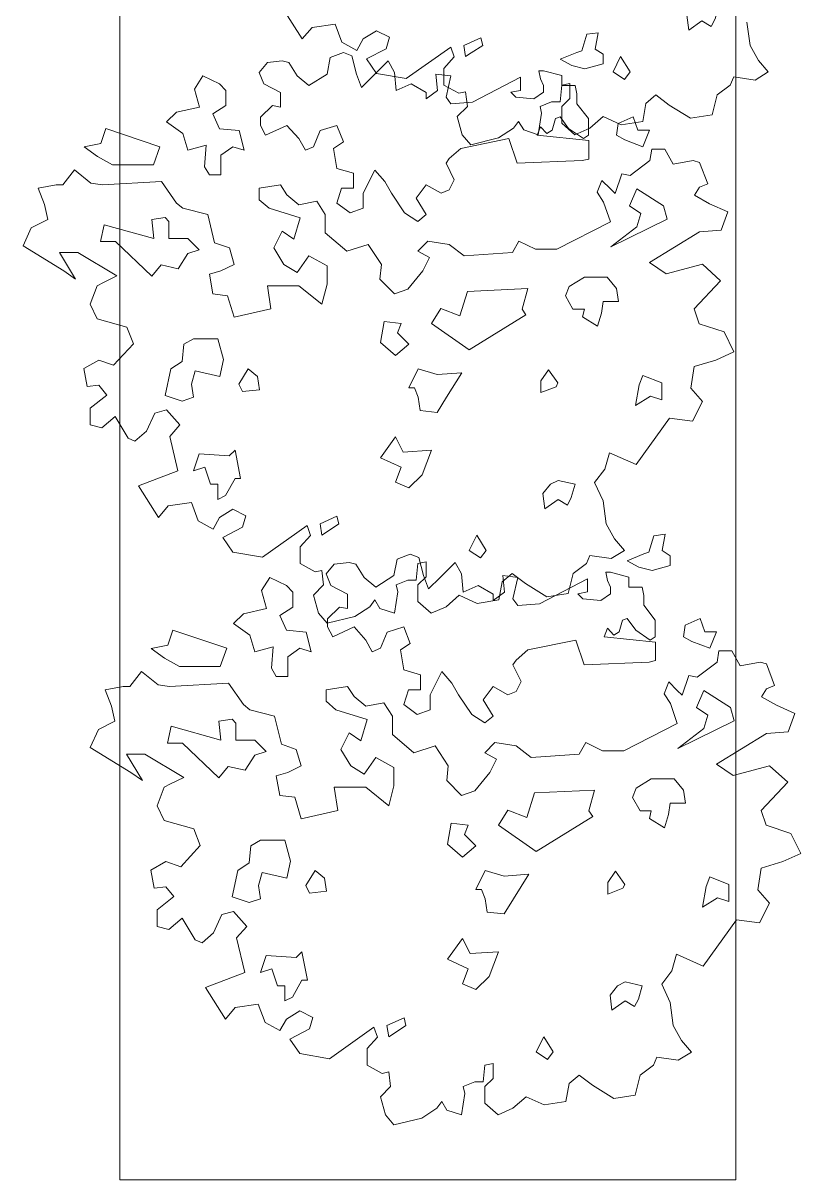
# Model space of a CAD drawing. Header units: inches. Extents: x 5 to 136470, y 9 to 138066.
# Drawn here: x 87121 to 87879, y 123872 to 124998 of the extents above; entities that cross this region are included whole.
import ezdxf

# ---------------------------------------------------------------- set-up
doc = ezdxf.new("R2010")
doc.units = ezdxf.units.IN
doc.header["$MEASUREMENT"] = 0
doc.layers.add('partition', color=253, linetype='Continuous', lineweight=5)
doc.layers.add('TREES', color=72, linetype='Continuous', lineweight=5, transparency=0.05)
doc.styles.add('ROMANS', font='', dxfattribs={"width": 0.8})
doc.styles.get('ROMANS').set_extended_font_data('VNI-Avo')

# ---------------------------------------------------------------- blocks, each defined once
blk = doc.blocks.new('A$C7b2e77e3')
at = {"layer": 'partition'}
for p, q in [((27393.4, 16155.4), (27393.4, 18205.8)), ((27993.4, 17605.8), (27993.4, 16155.4)), ((27993.4, 16155.4), (27393.4, 16155.4))]:
    blk.add_line(p, q, dxfattribs=at)
at = {"layer": 'TREES'}
for p, q in [((27571.1, 17266.8), (27551.6, 17297.5)), ((27580.7, 17278), (27571.1, 17266.8)), ((27603.2, 17281.3), (27580.7, 17278)), ((27609.7, 17263.5), (27603.2, 17281.3)), ((27643.4, 17274.7), (27630.6, 17266.8)), ((27656.3, 17268.4), (27643.4, 17274.7)), ((28004.1, 17283), (28007.2, 17260.5)), ((27624.3, 17255.5), (27609.7, 17263.5)), ((27630.6, 17266.8), (27624.3, 17255.5)), ((27653, 17257.2), (27656.3, 17268.4)), ((27598.3, 17248.7), (27611.2, 17253.4)), ((27611.2, 17253.4), (27619.4, 17250.4)), ((27619.4, 17250.4), (27624, 17232.5)), ((27633.9, 17247.3), (27653, 17257.2)), ((27715.8, 17258.8), (27672.5, 17228.1)), ((27719.1, 17249.2), (27715.8, 17258.8)), ((28007.2, 17260.5), (28015.4, 17245.9)), ((27529.2, 17234.2), (27537.2, 17243.8)), ((27537.2, 17243.8), (27551.7, 17245.4)), ((27551.7, 17245.4), (27558, 17243.8)), ((27558, 17243.8), (27566.2, 17230.9)), ((27595.3, 17232.5), (27598.3, 17248.7)), ((27643.4, 17233), (27633.9, 17247.3)), ((27640.2, 17230.9), (27654.7, 17245.4)), ((27654.7, 17245.4), (27661.1, 17234.2)), ((27709.2, 17238), (27719.1, 17249.2)), ((28015.4, 17245.9), (28025, 17234.7)), ((27533.9, 17222.9), (27529.2, 17234.2)), ((27566.2, 17230.9), (27577.5, 17221.3)), ((27577.5, 17221.3), (27595.3, 17232.5)), ((27624, 17232.5), (27629, 17219.6)), ((27629, 17219.6), (27640.2, 17230.9)), ((27672.5, 17228.1), (27643.4, 17233)), ((27661.1, 17234.2), (27662.7, 17216.4)), ((27701.3, 17232.5), (27715.9, 17230.9)), ((27703, 17216.4), (27701.3, 17232.5)), ((27709.2, 17221.8), (27709.2, 17238)), ((27715.9, 17230.9), (27711.2, 17210)), ((27737, 17205.1), (27783.7, 17229.5)), ((27783.7, 17229.5), (27783.7, 17216.6)), ((27803.2, 17227.9), (27801.6, 17235.8)), ((27801.6, 17235.8), (27806.2, 17235.8)), ((27806.2, 17221.3), (27803.2, 17227.9)), ((27806.2, 17235.8), (27824, 17231.2)), ((27824, 17231.2), (27824, 17221.3)), ((27991.3, 17229.8), (27988, 17221.8)), ((28012.1, 17226.7), (27991.3, 17229.8)), ((28025, 17234.7), (28012.1, 17226.7)), ((27550, 17214.7), (27533.9, 17222.9)), ((27662.7, 17216.4), (27677.2, 17222.9)), ((27677.2, 17222.9), (27691.7, 17214.7)), ((27691.7, 17208.4), (27703, 17216.4)), ((27723.8, 17213.9), (27709.2, 17221.8)), ((27783.7, 17216.6), (27774.2, 17215)), ((27806.2, 17215), (27806.2, 17221.3)), ((27823.8, 17221.8), (27822.2, 17205.6)), ((27831.7, 17223.5), (27823.8, 17221.8)), ((27824, 17221.3), (27836.9, 17221.3)), ((27831.7, 17208.9), (27831.7, 17223.5)), ((27836.9, 17221.3), (27838.6, 17213.3)), ((27988, 17221.8), (27975.1, 17212.2)), ((27550, 17200.4), (27550, 17214.7)), ((27691.7, 17214.7), (27691.7, 17208.4)), ((27711.2, 17210), (27715.9, 17203.5)), ((27715.9, 17203.5), (27737, 17205.1)), ((27730.3, 17215.2), (27723.8, 17213.9)), ((27732, 17201), (27730.3, 17215.2)), ((27774.2, 17215), (27779.1, 17210)), ((27779.1, 17210), (27796.6, 17208.4)), ((27796.6, 17208.4), (27806.2, 17215)), ((27813.9, 17205.6), (27802.7, 17201)), ((27822.2, 17205.6), (27813.9, 17205.6)), ((27823.8, 17201), (27831.7, 17208.9)), ((27838.6, 17213.3), (27838.6, 17203.7)), ((27915.6, 17212.2), (27905.7, 17204)), ((27928.5, 17202.3), (27915.6, 17212.2)), ((27975.1, 17212.2), (27970.2, 17192.7)), ((27530.6, 17190.6), (27542.1, 17201.8)), ((27542.1, 17201.8), (27550, 17200.4)), ((27722.1, 17191.1), (27732, 17201)), ((27804.3, 17194.4), (27801, 17173.5)), ((27802.7, 17201), (27804.3, 17194.4)), ((27823.8, 17184.8), (27823.8, 17201)), ((27838.6, 17203.7), (27849.8, 17189.2)), ((27905.7, 17204), (27902.7, 17186.4)), ((27949.3, 17189.5), (27928.5, 17202.3)), ((27530.6, 17182.6), (27530.6, 17190.6)), ((27535.5, 17173), (27530.6, 17182.6)), ((27556.3, 17182.6), (27535.5, 17173)), ((27567.9, 17169.7), (27556.3, 17182.6)), ((27604.9, 17182.6), (27588.7, 17177.7)), ((27611.2, 17166.4), (27604.9, 17182.6)), ((27727, 17173.5), (27722.1, 17191.1)), ((27781.9, 17186.4), (27776.9, 17179.9)), ((27786.8, 17178.2), (27781.9, 17186.4)), ((27817.7, 17189.2), (27814.4, 17178)), ((27822.4, 17190.9), (27817.7, 17189.2)), ((27830.6, 17179.6), (27822.4, 17190.9)), ((27836.7, 17173.5), (27823.8, 17184.8)), ((27849.8, 17189.2), (27849.8, 17173)), ((27864.1, 17191.1), (27851.2, 17179.9)), ((27881.6, 17183.1), (27864.1, 17191.1)), ((27902.7, 17186.4), (27881.6, 17183.1)), ((27970.2, 17192.7), (27949.3, 17189.5)), ((27588.7, 17177.7), (27582.1, 17161.8)), ((27735.3, 17163.7), (27727, 17173.5)), ((27776.9, 17179.9), (27762.4, 17170.3)), ((27801, 17173.5), (27786.8, 17178.2)), ((27803.2, 17181.3), (27799.9, 17173)), ((27799.9, 17173), (27850.1, 17167.7)), ((27809.5, 17174.7), (27803.2, 17181.3)), ((27814.4, 17178), (27809.5, 17174.7)), ((27844.9, 17169.7), (27830.6, 17179.6)), ((27851.2, 17179.9), (27836.7, 17173.5)), ((27849.8, 17173), (27844.9, 17169.7)), ((27574.2, 17158.5), (27567.9, 17169.7)), ((27582.1, 17161.8), (27574.2, 17158.5)), ((27601.6, 17160.1), (27611.2, 17166.4)), ((27604.9, 17140.7), (27601.6, 17160.1)), ((27725.5, 17160.1), (27714.2, 17150.3)), ((27772.5, 17169.7), (27725.5, 17160.1)), ((27762.4, 17170.3), (27735.3, 17163.7)), ((27780.5, 17145.6), (27772.5, 17169.7)), ((27850.1, 17167.7), (27850.1, 17149.8)), ((27714.2, 17150.3), (27711.2, 17145.6)), ((27850.1, 17149.8), (27843.8, 17148.2)), ((27909.8, 17148.2), (27911.5, 17159.4)), ((27911.5, 17159.4), (27924.3, 17159.4)), ((27924.3, 17159.4), (27932.3, 17144.9)), ((27338, 17124.6), (27349.3, 17139.2)), ((27349.3, 17139.2), (27365.4, 17126.3)), ((27621, 17136), (27604.9, 17140.7)), ((27641.9, 17139), (27630.6, 17116.5)), ((27651.5, 17127.8), (27641.9, 17139)), ((27711.2, 17145.6), (27719.2, 17129.4)), ((27843.8, 17148.2), (27780.5, 17145.6)), ((27890.4, 17133.7), (27909.8, 17148.2)), ((27932.3, 17144.9), (27951.8, 17148.2)), ((27951.8, 17148.2), (27958.1, 17146.5)), ((27958.1, 17146.5), (27966, 17125.7)), ((27365.4, 17126.3), (27376.7, 17124.6)), ((27376.7, 17124.6), (27434.1, 17127.8)), ((27434.1, 17127.8), (27448.6, 17106.9)), ((27621, 17121.5), (27621, 17136)), ((27658, 17116.5), (27651.5, 17127.8)), ((27719.2, 17129.4), (27714.2, 17119.8)), ((27858.3, 17117.5), (27862.9, 17129)), ((27862.9, 17129), (27871.2, 17120.8)), ((27875.8, 17116.2), (27882.4, 17135.3)), ((27882.4, 17135.3), (27890.4, 17133.7)), ((27313.9, 17121.3), (27331.5, 17124.6)), ((27320.2, 17105.4), (27313.9, 17121.3)), ((27331.5, 17124.6), (27338, 17124.6)), ((27529.2, 17121.5), (27550, 17124.5)), ((27529.2, 17110.2), (27529.2, 17121.5)), ((27550, 17124.5), (27556.3, 17114.9)), ((27556.3, 17114.9), (27567.9, 17105.3)), ((27604.9, 17106.9), (27609.5, 17121.5)), ((27609.5, 17121.5), (27621, 17121.5)), ((27630.6, 17116.5), (27630.6, 17102)), ((27670.9, 17097.3), (27658, 17116.5)), ((27691.7, 17124.5), (27682.2, 17111.6)), ((27706.3, 17116.5), (27691.7, 17124.5)), ((27714.2, 17119.8), (27706.3, 17116.5)), ((27864.6, 17107.9), (27858.3, 17117.5)), ((27871.2, 17120.8), (27875.8, 17116.2)), ((27958.1, 17122.4), (27953.1, 17114.5)), ((27966, 17125.7), (27958.1, 17122.4)), ((27323.5, 17090.9), (27320.2, 17105.4)), ((27448.6, 17106.9), (27454.9, 17102)), ((27538.8, 17102), (27529.2, 17110.2)), ((27567.9, 17105.3), (27585.4, 17108.6)), ((27585.4, 17108.6), (27593.6, 17095.7)), ((27617.7, 17097.3), (27604.9, 17106.9)), ((27682.2, 17111.6), (27691.7, 17095.7)), ((27871.2, 17088.7), (27864.6, 17107.9)), ((27953.1, 17114.5), (27967.6, 17106.2)), ((27967.6, 17106.2), (27985.5, 17098.3)), ((27454.9, 17102), (27479.1, 17095.7)), ((27479.1, 17095.7), (27485.6, 17068.3)), ((27569.2, 17092.4), (27538.8, 17102)), ((27562.9, 17071.6), (27569.2, 17092.4)), ((27593.6, 17095.7), (27593.6, 17077.9)), ((27630.6, 17102), (27617.7, 17097.3)), ((27683.8, 17089.1), (27670.9, 17097.3)), ((27691.7, 17095.7), (27683.8, 17089.1)), ((27985.5, 17098.3), (27979.2, 17080.5)), ((27299.4, 17065.1), (27307.3, 17082.7)), ((27307.3, 17082.7), (27323.5, 17090.9)), ((27819.1, 17062), (27871.2, 17088.7)), ((27543.5, 17063.3), (27551.7, 17079.5)), ((27551.7, 17079.5), (27562.9, 17071.6)), ((27593.6, 17077.9), (27614.5, 17060.1)), ((27683.8, 17060.1), (27693.4, 17069.9)), ((27693.4, 17069.9), (27714.2, 17066.6)), ((27775.8, 17058.7), (27782.1, 17069.9)), ((27782.1, 17069.9), (27798.3, 17062)), ((27958.1, 17078.8), (27909.3, 17049.1)), ((27979.2, 17080.5), (27958.1, 17078.8)), ((27339, 17040.9), (27299.4, 17065.1)), ((27334.7, 17058.6), (27350.2, 17032.9)), ((27352.6, 17058.6), (27334.7, 17058.6)), ((27390.5, 17035.9), (27352.6, 17058.6)), ((27485.6, 17068.3), (27500.2, 17063.3)), ((27500.2, 17063.3), (27504.8, 17047.2)), ((27553.3, 17047.2), (27543.5, 17063.3)), ((27614.5, 17060.1), (27635.3, 17066.6)), ((27635.3, 17066.6), (27648.2, 17047.2)), ((27695, 17053.8), (27683.8, 17060.1)), ((27714.2, 17066.6), (27728.7, 17055.4)), ((27728.7, 17055.4), (27775.8, 17058.7)), ((27798.3, 17062), (27819.1, 17062)), ((27504.8, 17047.2), (27491.9, 17040.9)), ((27566.2, 17039.2), (27553.3, 17047.2)), ((27577.5, 17055.4), (27566.2, 17039.2)), ((27595.3, 17045.8), (27577.5, 17055.4)), ((27648.2, 17047.2), (27646.8, 17032.9)), ((27688.5, 17040.9), (27695, 17053.8)), ((27909.3, 17049.1), (27925.4, 17037.9)), ((27925.4, 17037.9), (27961.1, 17047.5)), ((27961.1, 17047.5), (27978.6, 17031.3)), ((27350.2, 17032.9), (27339, 17040.9)), ((27377.6, 17029.6), (27390.5, 17035.9)), ((27491.9, 17040.9), (27480.7, 17037.6)), ((27480.7, 17037.6), (27484, 17018.4)), ((27595.3, 17028), (27595.3, 17045.8)), ((27673.9, 17023), (27688.5, 17040.9)), ((27364.8, 17008.5), (27371.3, 17026.3)), ((27371.3, 17026.3), (27377.6, 17029.6)), ((27537.2, 17026.3), (27567.9, 17026.3)), ((27540.5, 17003.8), (27537.2, 17026.3)), ((27567.9, 17026.3), (27590.3, 17008.5)), ((27590.3, 17008.5), (27595.3, 17028)), ((27646.8, 17032.9), (27661.1, 17018.4)), ((27978.6, 17031.3), (27952.9, 17003.9)), ((27484, 17018.4), (27498.5, 17016.7)), ((27498.5, 17016.7), (27504.8, 16995.6)), ((27661.1, 17018.4), (27673.9, 17023)), ((27371.3, 16994), (27364.8, 17008.5)), ((27504.8, 16995.6), (27540.5, 17003.8)), ((27952.9, 17003.9), (27957.8, 16989.3)), ((27400.4, 16986), (27371.3, 16994)), ((27406.7, 16969.8), (27400.4, 16986)), ((27957.8, 16989.3), (27981.9, 16981.4)), ((27981.9, 16981.4), (27991.5, 16961.9)), ((27387.5, 16949), (27406.7, 16969.8)), ((27991.5, 16961.9), (27974, 16953.9)), ((27358.5, 16945.7), (27373, 16953.9)), ((27361.7, 16928.2), (27358.5, 16945.7)), ((27373, 16953.9), (27387.5, 16949)), ((27952.9, 16947.6), (27949.6, 16926.5)), ((27974, 16953.9), (27952.9, 16947.6)), ((27373, 16929.5), (27361.7, 16928.2)), ((27380.9, 16919.9), (27373, 16929.5)), ((27949.6, 16926.5), (27961.1, 16913.6)), ((27364.8, 16907.1), (27380.9, 16919.9)), ((27961.1, 16913.6), (27951.2, 16894.4)), ((27364.8, 16890.9), (27364.8, 16907.1)), ((27427.5, 16902.4), (27419.6, 16884.6)), ((27439, 16905.4), (27427.5, 16902.4)), ((27451.9, 16890.9), (27439, 16905.4)), ((27376, 16887.9), (27364.8, 16890.9)), ((27388.9, 16899.1), (27376, 16887.9)), ((27401.8, 16878), (27388.9, 16899.1)), ((27442.1, 16879.6), (27451.9, 16890.9)), ((27928.7, 16897.5), (27896.2, 16852.2)), ((27951.2, 16894.4), (27928.7, 16897.5)), ((27408.3, 16875), (27401.8, 16878)), ((27419.6, 16884.6), (27408.3, 16875)), ((27450, 16846.2), (27442.1, 16879.6)), ((27870.5, 16863.7), (27865.8, 16847.6)), ((27896.2, 16852.2), (27870.5, 16863.7)), ((27411.6, 16831.4), (27450, 16846.2)), ((27865.8, 16847.6), (27855.9, 16834.7)), ((27855.9, 16834.7), (27864.1, 16816.8)), ((27431.1, 16800.7), (27411.6, 16831.4)), ((27440.7, 16811.9), (27431.1, 16800.7)), ((27463.2, 16815.2), (27440.7, 16811.9)), ((27469.7, 16797.4), (27463.2, 16815.2)), ((27864.1, 16816.8), (27867.2, 16794.4)), ((27490.6, 16800.7), (27484.3, 16789.4)), ((27503.5, 16808.6), (27490.6, 16800.7)), ((27516.3, 16802.3), (27503.5, 16808.6)), ((27513, 16791.1), (27516.3, 16802.3)), ((27484.3, 16789.4), (27469.7, 16797.4)), ((27493.9, 16781.2), (27513, 16791.1)), ((27575.8, 16792.7), (27532.5, 16762)), ((27579.1, 16783.1), (27575.8, 16792.7)), ((27867.2, 16794.4), (27875.4, 16779.8)), ((27503.5, 16766.9), (27493.9, 16781.2)), ((27569.2, 16771.9), (27579.1, 16783.1)), ((27875.4, 16779.8), (27885, 16768.6)), ((27532.5, 16762), (27503.5, 16766.9)), ((27569.2, 16755.7), (27569.2, 16771.9)), ((27885, 16768.6), (27872.1, 16760.6)), ((27583.8, 16747.7), (27569.2, 16755.7)), ((27594.5, 16745.6), (27602.4, 16755.2)), ((27602.4, 16755.2), (27616.9, 16756.9)), ((27616.9, 16756.9), (27623.2, 16755.2)), ((27623.2, 16755.2), (27631.5, 16742.3)), ((27660.5, 16744), (27663.5, 16760.1)), ((27663.5, 16760.1), (27676.4, 16764.8)), ((27676.4, 16764.8), (27684.6, 16761.8)), ((27683.8, 16755.7), (27682.2, 16739.5)), ((27691.7, 16757.3), (27683.8, 16755.7)), ((27684.6, 16761.8), (27689.3, 16744)), ((27691.7, 16742.8), (27691.7, 16757.3)), ((27705.5, 16742.3), (27720, 16756.9)), ((27720, 16756.9), (27726.3, 16745.6)), ((27848, 16755.7), (27835.1, 16746.1)), ((27851.3, 16763.6), (27848, 16755.7)), ((27872.1, 16760.6), (27851.3, 16763.6)), ((27590.3, 16749.1), (27583.8, 16747.7)), ((27592, 16734.9), (27590.3, 16749.1)), ((27599.1, 16734.4), (27594.5, 16745.6)), ((27642.7, 16732.7), (27660.5, 16744)), ((27683.8, 16734.9), (27691.7, 16742.8)), ((27689.3, 16744), (27694.2, 16731.1)), ((27726.3, 16745.6), (27727.9, 16727.8)), ((27775.6, 16746.1), (27765.8, 16737.9)), ((27766.6, 16744), (27781.1, 16742.3)), ((27768.2, 16727.8), (27766.6, 16744)), ((27788.5, 16736.2), (27775.6, 16746.1)), ((27835.1, 16746.1), (27830.2, 16726.6)), ((27868.4, 16739.3), (27866.8, 16747.3)), ((27866.8, 16747.3), (27871.5, 16747.3)), ((27871.5, 16747.3), (27889.3, 16742.6)), ((27582.1, 16725), (27592, 16734.9)), ((27615.3, 16726.1), (27599.1, 16734.4)), ((27631.5, 16742.3), (27642.7, 16732.7)), ((27673.9, 16739.5), (27662.7, 16734.9)), ((27662.7, 16734.9), (27664.3, 16728.3)), ((27682.2, 16739.5), (27673.9, 16739.5)), ((27683.8, 16718.7), (27683.8, 16734.9)), ((27694.2, 16731.1), (27705.5, 16742.3)), ((27727.9, 16727.8), (27742.5, 16734.4)), ((27742.5, 16734.4), (27757, 16726.1)), ((27765.8, 16737.9), (27762.7, 16720.3)), ((27781.1, 16742.3), (27776.4, 16721.5)), ((27809.3, 16723.3), (27788.5, 16736.2)), ((27802.2, 16716.5), (27849, 16741)), ((27849, 16741), (27849, 16728.1)), ((27871.5, 16732.7), (27868.4, 16739.3)), ((27871.5, 16726.4), (27871.5, 16732.7)), ((27889.3, 16742.6), (27889.3, 16732.7)), ((27889.3, 16732.7), (27902.2, 16732.7)), ((27902.2, 16732.7), (27903.8, 16724.8)), ((27587, 16707.4), (27582.1, 16725)), ((27615.3, 16711.9), (27615.3, 16726.1)), ((27641.9, 16720.3), (27636.9, 16713.7)), ((27646.8, 16712.1), (27641.9, 16720.3)), ((27664.3, 16728.3), (27661.1, 16707.4)), ((27724.1, 16725), (27711.2, 16713.7)), ((27741.6, 16717), (27724.1, 16725)), ((27762.7, 16720.3), (27741.6, 16717)), ((27757, 16719.8), (27768.2, 16727.8)), ((27757, 16726.1), (27757, 16719.8)), ((27776.4, 16721.5), (27781.1, 16714.9)), ((27830.2, 16726.6), (27809.3, 16723.3)), ((27849, 16728.1), (27839.4, 16726.4)), ((27839.4, 16726.4), (27844.3, 16721.5)), ((27844.3, 16721.5), (27861.9, 16719.8)), ((27861.9, 16719.8), (27871.5, 16726.4)), ((27903.8, 16724.8), (27903.8, 16715.2)), ((27595.8, 16702), (27607.3, 16713.3)), ((27607.3, 16713.3), (27615.3, 16711.9)), ((27636.9, 16713.7), (27622.4, 16704.1)), ((27661.1, 16707.4), (27646.8, 16712.1)), ((27696.7, 16707.4), (27683.8, 16718.7)), ((27711.2, 16713.7), (27696.7, 16707.4)), ((27781.1, 16714.9), (27802.2, 16716.5)), ((27903.8, 16715.2), (27915, 16700.6)), ((27595.3, 16697.6), (27587, 16707.4)), ((27622.4, 16704.1), (27595.3, 16697.6)), ((27595.8, 16694.1), (27595.8, 16702)), ((27883, 16700.6), (27879.7, 16689.4)), ((27887.6, 16702.3), (27883, 16700.6)), ((27895.9, 16691), (27887.6, 16702.3)), ((27915, 16700.6), (27915, 16684.5)), ((27600.8, 16684.5), (27595.8, 16694.1)), ((27621.6, 16694.1), (27600.8, 16684.5)), ((27633.1, 16681.2), (27621.6, 16694.1)), ((27653.9, 16689.1), (27647.4, 16673.2)), ((27670.1, 16694.1), (27653.9, 16689.1)), ((27676.4, 16677.9), (27670.1, 16694.1)), ((27868.4, 16692.7), (27865.2, 16684.5)), ((27874.7, 16686.1), (27868.4, 16692.7)), ((27879.7, 16689.4), (27874.7, 16686.1)), ((27910.1, 16681.2), (27895.9, 16691)), ((27639.4, 16669.9), (27633.1, 16681.2)), ((27666.8, 16671.6), (27676.4, 16677.9)), ((27837.7, 16681.2), (27790.7, 16671.6)), ((27845.7, 16657), (27837.7, 16681.2)), ((27865.2, 16684.5), (27915.3, 16679.1)), ((27915, 16684.5), (27910.1, 16681.2)), ((27915.3, 16679.1), (27915.3, 16661.3)), ((27647.4, 16673.2), (27639.4, 16669.9)), ((27670.1, 16652.1), (27666.8, 16671.6)), ((27790.7, 16671.6), (27779.5, 16661.7)), ((27975.1, 16659.6), (27976.7, 16670.9)), ((27976.7, 16670.9), (27989.6, 16670.9)), ((27989.6, 16670.9), (27997.5, 16656.3)), ((27779.5, 16661.7), (27776.4, 16657)), ((27776.4, 16657), (27784.4, 16640.9)), ((27909, 16659.6), (27845.7, 16657)), ((27915.3, 16661.3), (27909, 16659.6)), ((27955.6, 16645.1), (27975.1, 16659.6)), ((27997.5, 16656.3), (28017, 16659.6)), ((28017, 16659.6), (28023.3, 16658)), ((28023.3, 16658), (28031.2, 16637.1)), ((27403.3, 16636.1), (27414.5, 16650.6)), ((27414.5, 16650.6), (27430.7, 16637.7)), ((27686.3, 16647.4), (27670.1, 16652.1)), ((27686.3, 16632.9), (27686.3, 16647.4)), ((27707.1, 16650.5), (27695.9, 16628)), ((27716.7, 16639.2), (27707.1, 16650.5)), ((27941, 16627.6), (27947.6, 16646.7)), ((27947.6, 16646.7), (27955.6, 16645.1)), ((27379.2, 16632.8), (27396.7, 16636.1)), ((27385.5, 16616.9), (27379.2, 16632.8)), ((27396.7, 16636.1), (27403.3, 16636.1)), ((27430.7, 16637.7), (27441.9, 16636.1)), ((27441.9, 16636.1), (27499.3, 16639.2)), ((27499.3, 16639.2), (27513.9, 16618.4)), ((27594.5, 16632.9), (27615.3, 16635.9)), ((27594.5, 16621.7), (27594.5, 16632.9)), ((27615.3, 16635.9), (27621.6, 16626.3)), ((27670.1, 16618.4), (27674.8, 16632.9)), ((27674.8, 16632.9), (27686.3, 16632.9)), ((27723.3, 16628), (27716.7, 16639.2)), ((27757, 16635.9), (27747.4, 16623)), ((27771.5, 16628), (27757, 16635.9)), ((27779.5, 16631.3), (27771.5, 16628)), ((27784.4, 16640.9), (27779.5, 16631.3)), ((27923.5, 16628.9), (27928.2, 16640.4)), ((27928.2, 16640.4), (27936.4, 16632.2)), ((27936.4, 16632.2), (27941, 16627.6)), ((28023.3, 16633.8), (28018.4, 16625.9)), ((28031.2, 16637.1), (28023.3, 16633.8)), ((27604, 16613.4), (27594.5, 16621.7)), ((27621.6, 16626.3), (27633.1, 16616.7)), ((27633.1, 16616.7), (27650.6, 16620)), ((27650.6, 16620), (27658.9, 16607.1)), ((27695.9, 16628), (27695.9, 16613.4)), ((27736.2, 16608.8), (27723.3, 16628)), ((27747.4, 16623), (27757, 16607.1)), ((27929.8, 16619.3), (27923.5, 16628.9)), ((27936.4, 16600.1), (27929.8, 16619.3)), ((28018.4, 16625.9), (28032.9, 16617.7)), ((27388.7, 16602.3), (27385.5, 16616.9)), ((27513.9, 16618.4), (27520.2, 16613.4)), ((27520.2, 16613.4), (27544.3, 16607.1)), ((27634.5, 16603.8), (27604, 16613.4)), ((27683, 16608.8), (27670.1, 16618.4)), ((27695.9, 16613.4), (27683, 16608.8)), ((27749, 16600.6), (27736.2, 16608.8)), ((28032.9, 16617.7), (28050.7, 16609.7)), ((28050.7, 16609.7), (28044.4, 16591.9)), ((27372.6, 16594.1), (27388.7, 16602.3)), ((27544.3, 16607.1), (27550.9, 16579.7)), ((27628.2, 16583), (27634.5, 16603.8)), ((27658.9, 16607.1), (27658.9, 16589.3)), ((27757, 16607.1), (27749, 16600.6)), ((27884.3, 16573.4), (27936.4, 16600.1)), ((27364.6, 16576.6), (27372.6, 16594.1)), ((27608.7, 16574.8), (27616.9, 16591)), ((27616.9, 16591), (27628.2, 16583)), ((27658.9, 16589.3), (27679.7, 16571.5)), ((28023.3, 16590.3), (27974.5, 16560.5)), ((28044.4, 16591.9), (28023.3, 16590.3)), ((27404.2, 16552.3), (27364.6, 16576.6)), ((27550.9, 16579.7), (27565.4, 16574.8)), ((27565.4, 16574.8), (27570.1, 16558.6)), ((27618.6, 16558.6), (27608.7, 16574.8)), ((27679.7, 16571.5), (27700.5, 16578.1)), ((27700.5, 16578.1), (27713.4, 16558.6)), ((27749, 16571.5), (27758.6, 16581.4)), ((27758.6, 16581.4), (27779.5, 16578.1)), ((27779.5, 16578.1), (27794, 16566.8)), ((27841, 16570.1), (27847.3, 16581.4)), ((27847.3, 16581.4), (27863.5, 16573.4)), ((27400, 16570), (27415.5, 16544.3)), ((27417.8, 16570), (27400, 16570)), ((27455.8, 16547.4), (27417.8, 16570)), ((27642.7, 16566.8), (27631.5, 16550.7)), ((27660.5, 16557.2), (27642.7, 16566.8)), ((27760.3, 16565.2), (27749, 16571.5)), ((27753.7, 16552.3), (27760.3, 16565.2)), ((27794, 16566.8), (27841, 16570.1)), ((27863.5, 16573.4), (27884.3, 16573.4)), ((27415.5, 16544.3), (27404.2, 16552.3)), ((27557.2, 16552.3), (27545.9, 16549)), ((27570.1, 16558.6), (27557.2, 16552.3)), ((27631.5, 16550.7), (27618.6, 16558.6)), ((27660.5, 16539.4), (27660.5, 16557.2)), ((27713.4, 16558.6), (27712, 16544.3)), ((27739.2, 16534.5), (27753.7, 16552.3)), ((27974.5, 16560.5), (27990.7, 16549.3)), ((27990.7, 16549.3), (28026.3, 16558.9)), ((28026.3, 16558.9), (28043.9, 16542.7)), ((27436.6, 16537.8), (27442.9, 16541.1)), ((27442.9, 16541.1), (27455.8, 16547.4)), ((27545.9, 16549), (27549.2, 16529.8)), ((27712, 16544.3), (27726.3, 16529.8)), ((28043.9, 16542.7), (28018.1, 16515.3)), ((27430, 16519.9), (27436.6, 16537.8)), ((27549.2, 16529.8), (27563.8, 16528.2)), ((27602.4, 16537.8), (27633.1, 16537.8)), ((27605.7, 16515.3), (27602.4, 16537.8)), ((27633.1, 16537.8), (27655.6, 16519.9)), ((27655.6, 16519.9), (27660.5, 16539.4)), ((27726.3, 16529.8), (27739.2, 16534.5)), ((27436.6, 16505.4), (27430, 16519.9)), ((27563.8, 16528.2), (27570.1, 16507.1)), ((27570.1, 16507.1), (27605.7, 16515.3)), ((28018.1, 16515.3), (28023, 16500.8)), ((27465.6, 16497.5), (27436.6, 16505.4)), ((27471.9, 16481.3), (27465.6, 16497.5)), ((28023, 16500.8), (28047.1, 16492.8)), ((28047.1, 16492.8), (28056.7, 16473.3)), ((27452.8, 16460.4), (27471.9, 16481.3)), ((28056.7, 16473.3), (28039.2, 16465.4)), ((27423.7, 16457.2), (27438.2, 16465.4)), ((27438.2, 16465.4), (27452.8, 16460.4)), ((28039.2, 16465.4), (28018.1, 16459.1)), ((27427, 16439.6), (27423.7, 16457.2)), ((28018.1, 16459.1), (28014.8, 16438)), ((27438.2, 16441), (27427, 16439.6)), ((27446.2, 16431.4), (27438.2, 16441)), ((27430, 16418.5), (27446.2, 16431.4)), ((28014.8, 16438), (28026.3, 16425.1)), ((27430, 16402.3), (27430, 16418.5)), ((27504.3, 16416.8), (27492.8, 16413.8)), ((27517.2, 16402.3), (27504.3, 16416.8)), ((28026.3, 16425.1), (28016.5, 16405.9)), ((27454.1, 16410.5), (27441.2, 16399.3)), ((27467, 16389.4), (27454.1, 16410.5)), ((27492.8, 16413.8), (27484.8, 16396)), ((27994, 16408.9), (27961.5, 16363.7)), ((28016.5, 16405.9), (27994, 16408.9)), ((27441.2, 16399.3), (27430, 16402.3)), ((27484.8, 16396), (27473.6, 16386.4)), ((27507.3, 16391.1), (27517.2, 16402.3)), ((27473.6, 16386.4), (27467, 16389.4)), ((27515.2, 16357.6), (27507.3, 16391.1)), ((27935.7, 16375.2), (27931, 16359)), ((27961.5, 16363.7), (27935.7, 16375.2)), ((27476.9, 16342.8), (27515.2, 16357.6)), ((27931, 16359), (27921.2, 16346.1)), ((27496.3, 16312.1), (27476.9, 16342.8)), ((27921.2, 16346.1), (27929.4, 16328.3)), ((27528.4, 16326.6), (27505.9, 16323.3)), ((27535, 16308.8), (27528.4, 16326.6)), ((27929.4, 16328.3), (27932.4, 16305.8)), ((27505.9, 16323.3), (27496.3, 16312.1)), ((27568.7, 16320.1), (27555.8, 16312.1)), ((27581.6, 16313.7), (27568.7, 16320.1)), ((27549.5, 16300.9), (27535, 16308.8)), ((27555.8, 16312.1), (27549.5, 16300.9)), ((27578.3, 16302.5), (27581.6, 16313.7)), ((27641, 16304.1), (27597.7, 16273.4)), ((27644.3, 16294.6), (27641, 16304.1)), ((27932.4, 16305.8), (27940.6, 16291.3)), ((27559.1, 16292.6), (27578.3, 16302.5)), ((27568.7, 16278.4), (27559.1, 16292.6)), ((27634.5, 16283.3), (27644.3, 16294.6)), ((27634.5, 16267.1), (27634.5, 16283.3)), ((27940.6, 16291.3), (27950.2, 16280)), ((27597.7, 16273.4), (27568.7, 16278.4)), ((27916.5, 16275.1), (27913.2, 16267.1)), ((27937.3, 16272.1), (27916.5, 16275.1)), ((27950.2, 16280), (27937.3, 16272.1)), ((27649, 16259.2), (27634.5, 16267.1)), ((27655.6, 16260.6), (27649, 16259.2)), ((27657.2, 16246.3), (27655.6, 16260.6)), ((27749, 16267.1), (27747.4, 16251)), ((27757, 16268.8), (27749, 16267.1)), ((27757, 16254.2), (27757, 16268.8)), ((27913.2, 16267.1), (27900.3, 16257.5)), ((27739.2, 16251), (27727.9, 16246.3)), ((27747.4, 16251), (27739.2, 16251)), ((27749, 16246.3), (27757, 16254.2)), ((27831, 16249.3), (27828, 16231.8)), ((27840.9, 16257.5), (27831, 16249.3)), ((27853.7, 16247.7), (27840.9, 16257.5)), ((27874.6, 16234.8), (27853.7, 16247.7)), ((27900.3, 16257.5), (27895.4, 16238.1)), ((27647.4, 16236.4), (27657.2, 16246.3)), ((27652.3, 16218.9), (27647.4, 16236.4)), ((27729.6, 16239.7), (27726.3, 16218.9)), ((27727.9, 16246.3), (27729.6, 16239.7)), ((27749, 16230.1), (27749, 16246.3)), ((27789.3, 16236.4), (27776.4, 16225.2)), ((27806.9, 16228.5), (27789.3, 16236.4)), ((27895.4, 16238.1), (27874.6, 16234.8)), ((27702.2, 16225.2), (27687.6, 16215.6)), ((27707.1, 16231.8), (27702.2, 16225.2)), ((27712, 16223.5), (27707.1, 16231.8)), ((27761.9, 16218.9), (27749, 16230.1)), ((27776.4, 16225.2), (27761.9, 16218.9)), ((27828, 16231.8), (27806.9, 16228.5)), ((27660.5, 16209), (27652.3, 16218.9)), ((27687.6, 16215.6), (27660.5, 16209)), ((27726.3, 16218.9), (27712, 16223.5))]:
    blk.add_line(p, q, dxfattribs=at)
for points in [[(27945.6, 17290), (27947.5, 17275.2), (27960.3, 17284.5), (27969.5, 17278.9), (27973.2, 17286.3), (27976.9, 17299.2), (27960.3, 17302.9), (27953, 17299.2)], [(27833.6, 17240.8), (27846.5, 17237.5), (27864.3, 17242.4), (27864.3, 17252), (27856.4, 17256.9), (27859.4, 17272.8), (27848.2, 17271.5), (27843.5, 17255.3), (27838.6, 17253.6), (27822.4, 17247.1)], [(27735.8, 17253.2), (27730.3, 17249.5), (27728.5, 17260.5), (27745, 17267.9), (27746.9, 17260.5)], [(27873.8, 17234.7), (27884.9, 17227.4), (27890.4, 17234.7), (27881.2, 17249.5)], [(27476, 17142.3), (27480.7, 17134.4), (27491.9, 17134.4), (27491.9, 17153.6), (27503.5, 17161.8), (27514.7, 17158.5), (27509.8, 17177.7), (27490.6, 17179.3), (27484, 17193.9), (27496.9, 17201.8), (27496.9, 17216.4), (27490.6, 17222.9), (27474.4, 17230.9), (27466.2, 17218), (27471.1, 17200.4), (27448.6, 17195.5), (27439, 17185.9), (27454.9, 17174.7), (27459.9, 17158.5), (27477.7, 17163.2)], [(27885.2, 17168.4), (27903, 17161.8), (27909.3, 17178), (27898, 17178), (27893.4, 17190.9), (27878.9, 17184.3), (27877.2, 17173)], [(27386.3, 17144.1), (27426.2, 17144), (27432.5, 17161.8), (27380, 17179.5), (27375, 17164.9), (27358.9, 17161.7), (27371.7, 17152.1)], [(27922.9, 17104.1), (27926.5, 17091.2), (27871.7, 17064.3), (27897.1, 17083.8), (27900.8, 17096.7), (27889.7, 17104.1), (27897.1, 17120.6)], [(27459.6, 17057.7), (27450.4, 17042.9), (27433.9, 17046.6), (27424.7, 17035.6), (27389.3, 17069.3), (27374.6, 17069.3), (27378.3, 17085.8), (27426.5, 17072.4), (27424.7, 17090.8), (27437.6, 17092.7), (27441.2, 17089), (27441.2, 17072.4), (27459.6, 17072.4), (27470.7, 17061.4)], [(27845.9, 17003.5), (27834.8, 17003.5), (27827.5, 17016.4), (27831.2, 17025.6), (27845.9, 17034.8), (27868, 17034.8), (27877.2, 17023.8), (27879, 17010.9), (27864.3, 17010.9), (27862.5, 16999.8), (27858.8, 16986.9), (27844, 16996.1)], [(27706.2, 17004.3), (27697, 16989.6), (27733.8, 16963.8), (27788.8, 16998), (27785.2, 17003.5), (27790.7, 17023.8), (27732, 17020.9), (27724.6, 16996.9)], [(27651, 16991.4), (27647.4, 16971.1), (27662.1, 16958.3), (27675, 16969.3), (27663.9, 16980.4), (27667.6, 16989.6)], [(27494.6, 16954.6), (27490.9, 16938), (27467, 16943.5), (27463.3, 16930.6), (27465.2, 16917.8), (27454.1, 16914.1), (27437.6, 16919.6), (27443.1, 16945.4), (27454.1, 16952.7), (27456, 16969.3), (27465.2, 16974.8), (27489.1, 16974.8)], [(27527.7, 16938), (27529.6, 16925.1), (27513, 16923.3), (27509.3, 16930.6), (27518.5, 16945.4)], [(27711.8, 16917.8), (27702.6, 16903), (27686, 16904.9), (27684.2, 16917.8), (27680.5, 16927), (27675, 16927), (27684.2, 16945.4), (27702.6, 16939.9), (27726.5, 16941.7)], [(27818.3, 16928), (27820.1, 16931.7), (27810.9, 16944.6), (27803.6, 16933.6), (27803.6, 16922.5)], [(27921.3, 16931.7), (27921.3, 16915.1), (27910.3, 16918.8), (27895.6, 16909.6), (27899.3, 16929.9), (27902.9, 16939.1)], [(27687.8, 16842.3), (27675, 16829.4), (27662.1, 16834.9), (27667.6, 16849.6), (27647.4, 16858.8), (27662.1, 16879.1), (27669.4, 16864.4), (27697, 16866.2)], [(27496.4, 16822), (27489.1, 16818.3), (27489.1, 16833.1), (27481.7, 16833.1), (27476.2, 16849.6), (27465.2, 16846), (27470.7, 16862.5), (27500.1, 16860.7), (27505.7, 16866.2), (27511.2, 16838.6), (27505.7, 16838.6)], [(27805.6, 16823.9), (27807.5, 16809.1), (27820.3, 16818.3), (27829.5, 16812.8), (27833.2, 16820.2), (27836.9, 16833.1), (27820.3, 16836.8), (27813, 16833.1)], [(27595.8, 16787), (27590.3, 16783.4), (27588.5, 16794.4), (27605, 16801.8), (27606.9, 16794.4)], [(27733.8, 16768.6), (27744.9, 16761.3), (27750.4, 16768.6), (27741.2, 16783.4)], [(27898.9, 16752.2), (27911.8, 16748.9), (27929.6, 16753.8), (27929.6, 16763.4), (27921.6, 16768.4), (27924.6, 16784.3), (27913.4, 16782.9), (27908.7, 16766.7), (27903.8, 16765.1), (27887.6, 16758.5)], [(27541.3, 16653.8), (27545.9, 16645.8), (27557.2, 16645.8), (27557.2, 16665), (27568.7, 16673.2), (27579.9, 16669.9), (27575, 16689.1), (27555.8, 16690.8), (27549.2, 16705.3), (27562.1, 16713.3), (27562.1, 16727.8), (27555.8, 16734.4), (27539.6, 16742.3), (27531.4, 16729.4), (27536.3, 16711.9), (27513.9, 16706.9), (27504.3, 16697.3), (27520.2, 16686.1), (27525.1, 16669.9), (27542.9, 16674.6)], [(27950.4, 16679.8), (27968.2, 16673.2), (27974.5, 16689.4), (27963.3, 16689.4), (27958.6, 16702.3), (27944.1, 16695.7), (27942.4, 16684.5)], [(27451.5, 16655.5), (27491.4, 16655.4), (27497.7, 16673.2), (27445.2, 16690.9), (27440.3, 16676.4), (27424.1, 16673.1), (27437, 16663.5)], [(27988.1, 16615.5), (27991.8, 16602.6), (27936.9, 16575.7), (27962.3, 16595.2), (27966, 16608.1), (27955, 16615.5), (27962.3, 16632.1)], [(27524.9, 16569.1), (27515.7, 16554.4), (27499.1, 16558.1), (27489.9, 16547), (27454.6, 16580.7), (27439.8, 16580.7), (27443.5, 16597.3), (27491.8, 16583.8), (27489.9, 16602.3), (27502.8, 16604.1), (27506.5, 16600.4), (27506.5, 16583.8), (27524.9, 16583.8), (27535.9, 16572.8)], [(27911.1, 16514.9), (27900.1, 16514.9), (27892.7, 16527.8), (27896.4, 16537), (27911.1, 16546.2), (27933.2, 16546.2), (27942.4, 16535.2), (27944.3, 16522.3), (27929.5, 16522.3), (27927.7, 16511.3), (27924, 16498.4), (27909.3, 16507.6)], [(27771.5, 16515.7), (27762.3, 16501), (27799.1, 16475.2), (27854.1, 16509.4), (27850.4, 16514.9), (27855.9, 16535.2), (27797.2, 16532.3), (27789.9, 16508.4)], [(27716.3, 16502.8), (27712.6, 16482.6), (27727.3, 16469.7), (27740.2, 16480.7), (27729.2, 16491.8), (27732.8, 16501)], [(27559.8, 16466), (27556.2, 16449.4), (27532.2, 16455), (27528.6, 16442.1), (27530.4, 16429.2), (27519.4, 16425.5), (27502.8, 16431), (27508.3, 16456.8), (27519.4, 16464.2), (27521.2, 16480.7), (27530.4, 16486.3), (27554.3, 16486.3)], [(27593, 16449.4), (27594.8, 16436.6), (27578.3, 16434.7), (27574.6, 16442.1), (27583.8, 16456.8)], [(27777, 16429.2), (27767.8, 16414.5), (27751.2, 16416.3), (27749.4, 16429.2), (27745.7, 16438.4), (27740.2, 16438.4), (27749.4, 16456.8), (27767.8, 16451.3), (27791.7, 16453.1)], [(27883.5, 16439.5), (27885.4, 16443.1), (27876.2, 16456), (27868.8, 16445), (27868.8, 16433.9)], [(27986.6, 16443.1), (27986.6, 16426.6), (27975.5, 16430.3), (27960.8, 16421.1), (27964.5, 16441.3), (27968.2, 16450.5)], [(27753.1, 16353.7), (27740.2, 16340.8), (27727.3, 16346.3), (27732.8, 16361.1), (27712.6, 16370.3), (27727.3, 16390.5), (27734.7, 16375.8), (27762.3, 16377.6)], [(27561.7, 16333.5), (27554.3, 16329.8), (27554.3, 16344.5), (27547, 16344.5), (27541.4, 16361.1), (27530.4, 16357.4), (27535.9, 16374), (27565.4, 16372.1), (27570.9, 16377.6), (27576.4, 16350), (27570.9, 16350)], [(27870.9, 16335.3), (27872.7, 16320.6), (27885.6, 16329.8), (27894.8, 16324.3), (27898.5, 16331.6), (27902.1, 16344.5), (27885.6, 16348.2), (27878.2, 16344.5)], [(27661.1, 16298.5), (27655.5, 16294.8), (27653.7, 16305.8), (27670.3, 16313.2), (27672.1, 16305.8)], [(27799.1, 16280.1), (27810.1, 16272.7), (27815.6, 16280.1), (27806.4, 16294.8)]]:
    blk.add_lwpolyline(points, close=True, dxfattribs=at)
at = {"color": 0, "linetype": 'ByBlock', "style": 'ROMANS'}
for tag, p in [('+1200', (24241.2, 16553.9)), ('+00', (29332.1, 8469.4))]:
    blk.add_attdef(tag, p, '', height=132.2, dxfattribs=at)

msp = doc.modelspace()

# ---------------------------------------------------------------- block references
msp.add_blockref('A$C7b2e77e3', (59822, 107716.1))

doc.saveas('drawing.dxf')
